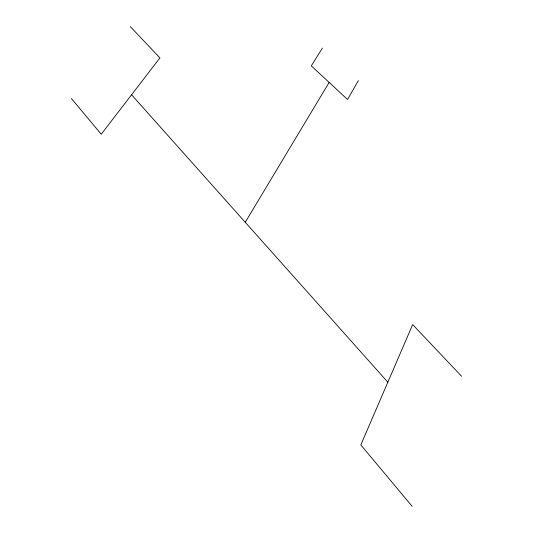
<?xml version="1.0" encoding="UTF-8"?>
<svg xmlns="http://www.w3.org/2000/svg" width="533" height="533" viewBox="0 0 533 533"><rect width="100%" height="100%" fill="white"/><g stroke="black" fill="none" stroke-linecap="round" stroke-linejoin="round"><path stroke-width="0.8" d="M358.383 80.596L347.529 99.478L311.292 65.865L322.412 48.077M245.253 222.274L329.141 82.422M130.325 26.65L159.927 57.897L101.23 134.229L71.402 98.525M461.598 376.271L412.655 324.61L360.828 444.922L412.149 506.35M131.578 94.767L387.844 382.208"/></g></svg>
